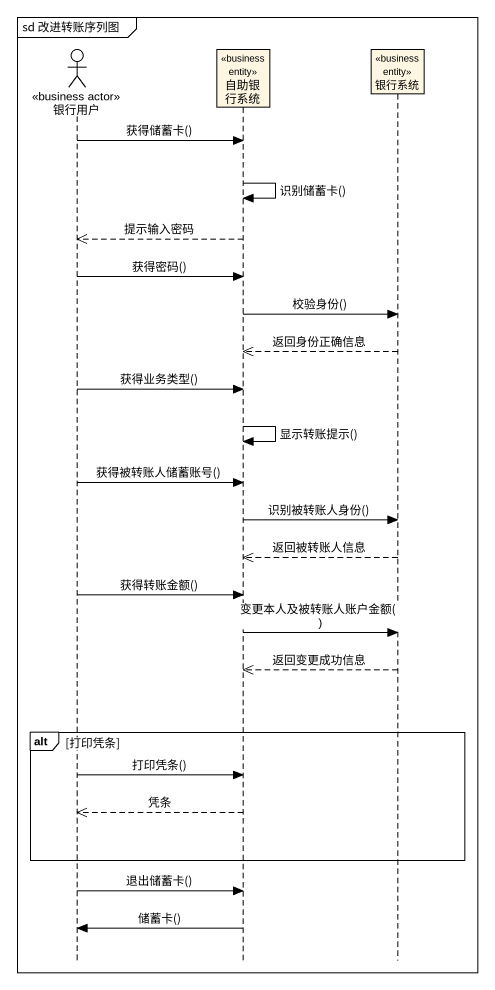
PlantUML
@startuml
mainframe sd 改进转账序列图
hide footbox
actor 银行用户 <<business actor>>
participant 自助银行系统 <<business entity>>
participant 银行系统 <<business entity>>

银行用户 -> 自助银行系统 : 获得储蓄卡()
自助银行系统 -> 自助银行系统 : 识别储蓄卡()
自助银行系统 -->> 银行用户 : 提示输入密码
银行用户 -> 自助银行系统 : 获得密码()
自助银行系统 -> 银行系统 : 校验身份()
银行系统 -->> 自助银行系统 : 返回身份正确信息
银行用户 -> 自助银行系统 : 获得业务类型()
自助银行系统 -> 自助银行系统 : 显示转账提示()
银行用户 -> 自助银行系统 : 获得被转账人储蓄账号()
自助银行系统 -> 银行系统 : 识别被转账人身份()
银行系统 -->> 自助银行系统 : 返回被转账人信息
银行用户 -> 自助银行系统 : 获得转账金额()
自助银行系统 -> 银行系统 : 变更本人及被转账人账户金额()
银行系统 -->> 自助银行系统 : 返回变更成功信息
alt 打印凭条
  银行用户 -> 自助银行系统 : 打印凭条()
  自助银行系统 -->> 银行用户 : 凭条
end
银行用户 -> 自助银行系统 : 退出储蓄卡()
自助银行系统 -> 银行用户 : 储蓄卡()
@enduml
